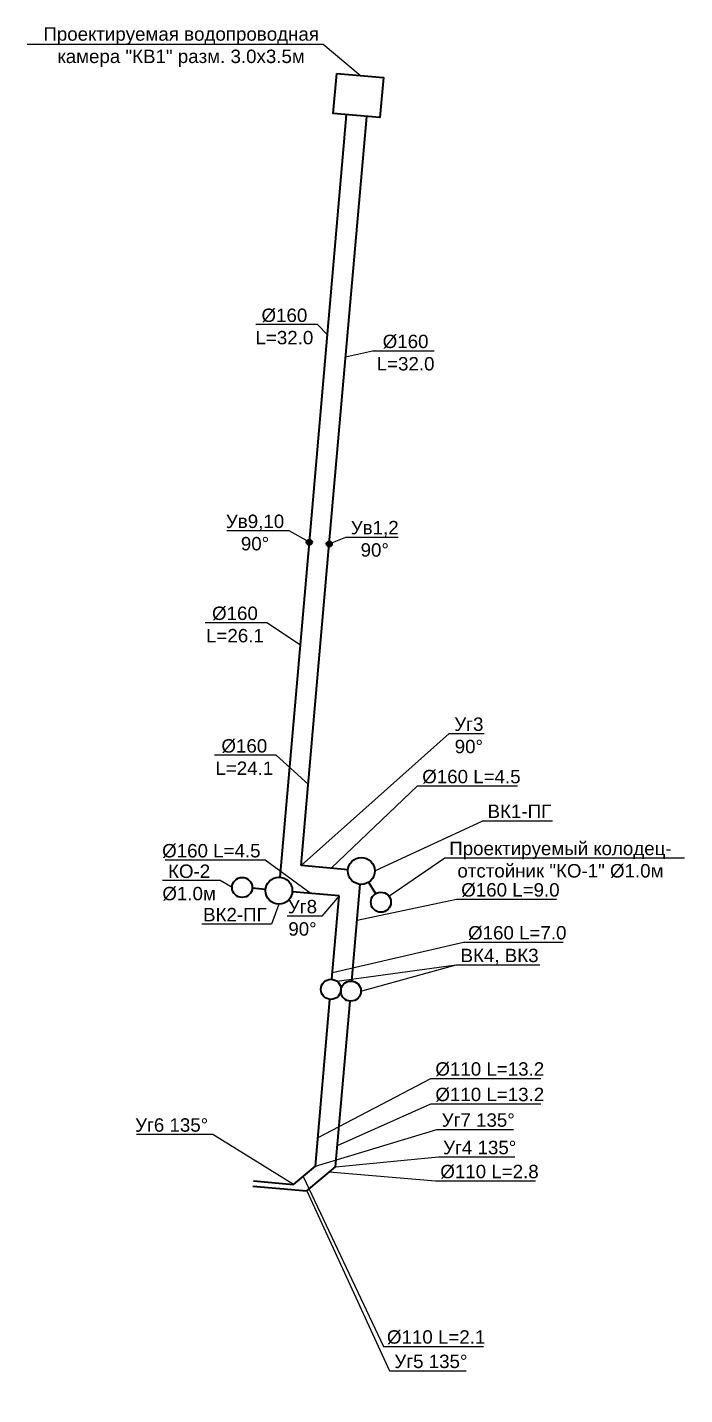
# Model space of a CAD drawing. Extents: x 8328 to 1441992, y -7354 to 642460.
# Drawn here: x 1441604.4 to 1441653.4, y 642273.6 to 642375.6 of the extents above; entities that cross this region are included whole.
import ezdxf
from ezdxf import colors
from ezdxf.entities.mleader import LeaderData, LeaderLine
from ezdxf.math import Vec2, Vec3

# ---------------------------------------------------------------- set-up
doc = ezdxf.new("R2010")
doc.units = 0
doc.header["$MEASUREMENT"] = 0
doc.layers.add('19-вода', color=5, linetype='Continuous', lineweight=40)
doc.styles.add('2_0-Ариел', font='arial.ttf', dxfattribs={"height": 2})
doc.styles.get("Standard").update_dxf_attribs({"font": 'txt.shx'})
doc.linetypes.add('Вода-1', pattern='A,15,-1,["В1",Standard,S=2,R=0,X=0,Y=-1],-3.3', length=19.3)

# ---------------------------------------------------------------- blocks, each defined once
blk = doc.blocks.new('_None')

msp = doc.modelspace()

# ---------------------------------------------------------------- hatches: boundary and pattern name
at = {"layer": '19-вода'}
h = msp.add_hatch(color=256, dxfattribs=at)
h.dxf.hatch_style = 1
edge = h.paths.add_edge_path()
edge.add_arc((1441625.4, 642337.17), 0.2, 0, 360)
h = msp.add_hatch(color=256, dxfattribs=at)
h.dxf.hatch_style = 1
edge = h.paths.add_edge_path()
edge.add_arc((1441626.89, 642337.04), 0.2, 0, 360)

# ---------------------------------------------------------------- linework, layer by layer
at = {"layer": '19-вода', "linetype": 'Вода-1', "ltscale": 0.6}
for p, q in [((1441625.4, 642337.17), (1441628.18, 642369.05)), ((1441626.89, 642337.04), (1441629.68, 642368.92)), ((1441623.22, 642312.18), (1441625.4, 642337.17)), ((1441624.8, 642313.05), (1441626.89, 642337.04)), ((1441628.29, 642312.74), (1441624.8, 642313.05)), ((1441627.62, 642310.79), (1441624.13, 642311.1)), ((1441627.07, 642304.57), (1441627.62, 642310.79)), ((1441628.57, 642304.44), (1441629.2, 642311.66)), ((1441625.86, 642290.64), (1441626.94, 642303.07)), ((1441627.36, 642290.59), (1441628.44, 642302.94)), ((1441624.23, 642289.27), (1441625.86, 642290.64)), ((1441625.21, 642288.79), (1441627.36, 642290.59)), ((1441621.23, 642289.54), (1441624.23, 642289.27)), ((1441621.19, 642289.14), (1441625.21, 642288.79))]:
    msp.add_line(p, q, dxfattribs=at)
at = {"layer": '19-вода'}
for p, q in [((1441629.81, 642311.81), (1441630.34, 642310.96)), ((1441622.14, 642311.27), (1441621.14, 642311.36))]:
    msp.add_line(p, q, dxfattribs=at)
msp.add_lwpolyline([(1441627.45, 642372.13), (1441630.93, 642371.83), (1441630.67, 642368.84), (1441627.18, 642369.14)], close=True, dxfattribs=at)
for centre, radius in [((1441625.4, 642337.17), 0.2), ((1441626.89, 642337.04), 0.2), ((1441629.28, 642312.65), 1), ((1441620.39, 642311.42), 0.75), ((1441623.13, 642311.18), 1), ((1441630.74, 642310.32), 0.75), ((1441627.01, 642303.82), 0.75), ((1441628.5, 642303.69), 0.75)]:
    msp.add_circle(centre, radius, dxfattribs=at)

# ---------------------------------------------------------------- leaders
at = {"layer": '19-вода', "lineweight": 30}
ml = msp.add_multileader_mtext('Standard', dxfattribs=at)
ml.set_content('Проектируемая водопроводная\\Pкамера "КВ1" разм. 3.0х3.5м', color=256, style='2_0-Ариел')
ml.set_leader_properties()
ml.set_arrow_properties(name='NONE')
ml.build(insert=Vec2(0, 0))
ml.multileader.update_dxf_attribs({"text_left_attachment_type": 6, "text_right_attachment_type": 6, "dogleg_length": 0.36, "arrow_head_size": 0.09})
ctx = ml.context
ctx.base_point, ctx.char_height, ctx.arrow_head_size, ctx.landing_gap_size, ctx.plane_origin = Vec3(1441605.62, 642374.3), 1, 0.09, 0.045, Vec3(1441643.7, 642384.44)
ctx.left_attachment, ctx.right_attachment, ctx.text_align_type = 6, 6, 1
notes = []
notes.append((ctx, [(0, (1, 1, 0), (1441626.42, 642374.3), (-1, 0), 0.36, [(0, [(1441629.19, 642371.98)], 0, [])])]))
ctx.mtext.insert, ctx.mtext.alignment, ctx.mtext.flow_direction = Vec3(1441615.84, 642375.58), 2, 5
ml = msp.add_multileader_mtext('Standard', dxfattribs=at)
ml.set_content('%%C160\\PL=32.0', color=256, style='2_0-Ариел')
ml.set_leader_properties()
ml.set_arrow_properties(name='NONE')
ml.build(insert=Vec2(0, 0))
ml.multileader.update_dxf_attribs({"text_left_attachment_type": 6, "text_right_attachment_type": 6, "dogleg_length": 0.36, "arrow_head_size": 0.09})
ctx = ml.context
ctx.base_point, ctx.char_height, ctx.arrow_head_size, ctx.landing_gap_size, ctx.plane_origin = Vec3(1441621.42, 642353.4), 1, 0.09, 0.045, Vec3(1441641.03, 642364.33)
ctx.left_attachment, ctx.right_attachment, ctx.text_align_type = 6, 6, 1
notes.append((ctx, [(0, (1, 1, 0), (1441626.01, 642353.4), (-1, 0), 0.36, [(0, [(1441626.75, 642352.64)], 0, [])])]))
ctx.mtext.insert, ctx.mtext.alignment, ctx.mtext.flow_direction = Vec3(1441623.54, 642354.6), 2, 5
ml = msp.add_multileader_mtext('Standard', dxfattribs=at)
ml.set_content('%%C160\\PL=32.0', color=256, style='2_0-Ариел')
ml.set_leader_properties()
ml.set_arrow_properties(name='NONE')
ml.build(insert=Vec2(0, 0))
ml.multileader.update_dxf_attribs({"text_left_attachment_type": 6, "text_right_attachment_type": 6, "dogleg_length": 0.36, "arrow_head_size": 0.09})
ctx = ml.context
ctx.base_point, ctx.char_height, ctx.arrow_head_size, ctx.landing_gap_size, ctx.plane_origin = Vec3(1441630.47, 642351.45, 12.65), 1, 0.09, 0.045, Vec3(1441650.08, 642362.37, 12.65)
ctx.left_attachment, ctx.right_attachment, ctx.text_align_type = 6, 6, 1
notes.append((ctx, [(1, (1, 1, 0), (1441630.11, 642351.45, 12.65), (1, 0), 0.36, [(0, [(1441628.11, 642350.99, 12.65)], 0, [])])]))
ctx.mtext.insert, ctx.mtext.alignment, ctx.mtext.flow_direction = Vec3(1441632.58, 642352.65, 12.65), 2, 5
ml = msp.add_multileader_mtext('Standard', dxfattribs=at)
ml.set_content('Ув9,10\\P90%%D', color=256, style='2_0-Ариел')
ml.set_leader_properties()
ml.set_arrow_properties(name='NONE')
ml.build(insert=Vec2(0, 0))
ml.multileader.update_dxf_attribs({"text_left_attachment_type": 6, "text_right_attachment_type": 6, "dogleg_length": 0.36, "arrow_head_size": 0.09})
ctx = ml.context
ctx.base_point, ctx.char_height, ctx.arrow_head_size, ctx.landing_gap_size, ctx.plane_origin = Vec3(1441619.17, 642338.03), 1, 0.09, 0.045, Vec3(1441639.56, 642346.09)
ctx.left_attachment, ctx.right_attachment, ctx.text_align_type = 6, 6, 1
notes.append((ctx, [(0, (1, 1, 0), (1441623.89, 642338.03), (-1, 0), 0.36, [(0, [(1441625.4, 642337.17)], 0, [])])]))
ctx.mtext.insert, ctx.mtext.alignment, ctx.mtext.flow_direction = Vec3(1441621.35, 642339.23), 2, 5
ml = msp.add_multileader_mtext('Standard', dxfattribs=at)
ml.set_content('Ув1,2\\P90%%D', color=256, style='2_0-Ариел')
ml.set_leader_properties()
ml.set_arrow_properties(name='NONE')
ml.build(insert=Vec2(0, 0))
ml.multileader.update_dxf_attribs({"text_left_attachment_type": 6, "text_right_attachment_type": 6, "dogleg_length": 0.36, "arrow_head_size": 0.09})
ctx = ml.context
ctx.base_point, ctx.char_height, ctx.arrow_head_size, ctx.landing_gap_size, ctx.plane_origin = Vec3(1441628.49, 642337.56, 12.65), 1, 0.09, 0.045, Vec3(1441648.1, 642345.73, 12.65)
ctx.left_attachment, ctx.right_attachment, ctx.text_align_type = 6, 6, 1
notes.append((ctx, [(1, (1, 1, 0), (1441628.13, 642337.56, 12.65), (1, 0), 0.36, [(0, [(1441626.89, 642337.04, 12.65)], 0, [])])]))
ctx.mtext.insert, ctx.mtext.alignment, ctx.mtext.flow_direction = Vec3(1441630.28, 642338.76, 12.65), 2, 5
ml = msp.add_multileader_mtext('Standard', dxfattribs=at)
ml.set_content('%%C160\\PL=26.1', color=256, style='2_0-Ариел')
ml.set_leader_properties()
ml.set_arrow_properties(name='NONE')
ml.build(insert=Vec2(0, 0))
ml.multileader.update_dxf_attribs({"text_left_attachment_type": 6, "text_right_attachment_type": 6, "dogleg_length": 0.36, "arrow_head_size": 0.09})
ctx = ml.context
ctx.base_point, ctx.char_height, ctx.arrow_head_size, ctx.landing_gap_size, ctx.plane_origin = Vec3(1441617.83, 642331.17), 1, 0.09, 0.045, Vec3(1441632.38, 642340.07)
ctx.left_attachment, ctx.right_attachment, ctx.text_align_type = 6, 6, 1
notes.append((ctx, [(0, (1, 1, 0), (1441622.23, 642331.17), (-1, 0), 0.36, [(0, [(1441624.73, 642329.5)], 0, [])])]))
ctx.mtext.insert, ctx.mtext.alignment, ctx.mtext.flow_direction = Vec3(1441619.85, 642332.37), 2, 5
ml = msp.add_multileader_mtext('Standard', dxfattribs=at)
ml.set_content('Уг3\\P90%%D', color=256, style='2_0-Ариел')
ml.set_leader_properties()
ml.set_arrow_properties(name='NONE')
ml.build(insert=Vec2(0, 0))
ml.multileader.update_dxf_attribs({"text_left_attachment_type": 6, "text_right_attachment_type": 6, "dogleg_length": 0.36, "arrow_head_size": 0.09})
ctx = ml.context
ctx.base_point, ctx.char_height, ctx.arrow_head_size, ctx.landing_gap_size, ctx.plane_origin = Vec3(1441636.2, 642322.9, 7.15), 1, 0.09, 0.045, Vec3(1441654.84, 642331.37, 7.15)
ctx.left_attachment, ctx.right_attachment, ctx.text_align_type = 6, 6, 1
notes.append((ctx, [(1, (1, 1, 0), (1441635.84, 642322.9, 7.15), (1, 0), 0.36, [(0, [(1441624.8, 642313.05, 7.15)], 0, [])])]))
ctx.mtext.insert, ctx.mtext.alignment, ctx.mtext.flow_direction = Vec3(1441637.3, 642324.1, 7.15), 2, 5
ml = msp.add_multileader_mtext('Standard', dxfattribs=at)
ml.set_content('%%C160\\PL=24.1', color=256, style='2_0-Ариел')
ml.set_leader_properties()
ml.set_arrow_properties(name='NONE')
ml.build(insert=Vec2(0, 0))
ml.multileader.update_dxf_attribs({"text_left_attachment_type": 6, "text_right_attachment_type": 6, "dogleg_length": 0.36, "arrow_head_size": 0.09})
ctx = ml.context
ctx.base_point, ctx.char_height, ctx.arrow_head_size, ctx.landing_gap_size, ctx.plane_origin = Vec3(1441618.52, 642321.28), 1, 0.09, 0.045, Vec3(1441633.08, 642330.18)
ctx.left_attachment, ctx.right_attachment, ctx.text_align_type = 6, 6, 1
notes.append((ctx, [(0, (1, 1, 0), (1441622.93, 642321.28), (-1, 0), 0.36, [(0, [(1441625.33, 642319.09)], 0, [])])]))
ctx.mtext.insert, ctx.mtext.alignment, ctx.mtext.flow_direction = Vec3(1441620.55, 642322.48), 2, 5
ml = msp.add_multileader_mtext('Standard', dxfattribs=at)
ml.set_content('%%C160 L=4.5', color=256, style='2_0-Ариел')
ml.set_leader_properties()
ml.set_arrow_properties(name='NONE')
ml.build(insert=Vec2(0, 0))
ml.multileader.update_dxf_attribs({"text_left_attachment_type": 6, "text_right_attachment_type": 6, "dogleg_length": 0.36, "arrow_head_size": 0.09})
ctx = ml.context
ctx.base_point, ctx.char_height, ctx.arrow_head_size, ctx.landing_gap_size, ctx.plane_origin = Vec3(1441633.83, 642318.99), 1, 0.09, 0.045, Vec3(1441654.64, 642330.51)
ctx.left_attachment, ctx.right_attachment, ctx.text_align_type = 6, 6, 1
notes.append((ctx, [(1, (1, 1, 0), (1441633.47, 642318.99), (1, 0), 0.36, [(0, [(1441627.04, 642312.85)], 0, [])])]))
ctx.mtext.insert, ctx.mtext.alignment, ctx.mtext.flow_direction = Vec3(1441637.49, 642320.19), 2, 5
ml = msp.add_multileader_mtext('Standard', dxfattribs=at)
ml.set_content('ВК1-ПГ', color=256, style='2_0-Ариел')
ml.set_leader_properties()
ml.set_arrow_properties(name='NONE')
ml.build(insert=Vec2(0, 0))
ml.multileader.update_dxf_attribs({"text_left_attachment_type": 6, "text_right_attachment_type": 6, "dogleg_length": 0.36, "arrow_head_size": 0.09})
ctx = ml.context
ctx.base_point, ctx.char_height, ctx.arrow_head_size, ctx.landing_gap_size, ctx.plane_origin = Vec3(1441638.7, 642316.4, 9.15), 1, 0.09, 0.045, Vec3(1441653.27, 642325.2, 9.15)
ctx.left_attachment, ctx.right_attachment, ctx.text_align_type = 6, 6, 1
notes.append((ctx, [(1, (1, 1, 0), (1441638.34, 642316.4, 9.15), (1, 0), 0.36, [(0, [(1441630.28, 642312.65, 9.15)], 0, [])])]))
ctx.mtext.insert, ctx.mtext.alignment, ctx.mtext.flow_direction = Vec3(1441641.07, 642317.6, 9.15), 2, 5
ml = msp.add_multileader_mtext('Standard', dxfattribs=at)
ml.set_content('Проектируемый колодец-\\Pотстойник "КО-1" %%C1.0м', color=256, style='2_0-Ариел')
ml.set_leader_properties()
ml.set_arrow_properties(name='NONE')
ml.build(insert=Vec2(0, 0))
ml.multileader.update_dxf_attribs({"text_left_attachment_type": 6, "text_right_attachment_type": 6, "dogleg_length": 0.36, "arrow_head_size": 0.09})
ctx = ml.context
ctx.base_point, ctx.char_height, ctx.arrow_head_size, ctx.landing_gap_size, ctx.plane_origin = Vec3(1441635.87, 642313.63), 1, 0.09, 0.045, Vec3(1441675.03, 642320.69)
ctx.left_attachment, ctx.right_attachment, ctx.text_align_type = 6, 6, 1
notes.append((ctx, [(1, (1, 1, 0), (1441635.51, 642313.63), (1, 0), 0.36, [(0, [(1441631.34, 642310.77)], 0, [])])]))
ctx.mtext.insert, ctx.mtext.alignment, ctx.mtext.flow_direction = Vec3(1441644.13, 642314.83), 2, 5
ml = msp.add_multileader_mtext('Standard', dxfattribs=at)
ml.set_content('%%C160 L=4.5', color=256, style='2_0-Ариел')
ml.set_leader_properties()
ml.set_arrow_properties(name='NONE')
ml.build(insert=Vec2(0, 0))
ml.multileader.update_dxf_attribs({"text_left_attachment_type": 6, "text_right_attachment_type": 6, "dogleg_length": 0.36, "arrow_head_size": 0.09})
ctx = ml.context
ctx.base_point, ctx.char_height, ctx.arrow_head_size, ctx.landing_gap_size, ctx.plane_origin = Vec3(1441614.43, 642313.46), 1, 0.09, 0.045, Vec3(1441639.04, 642319.6)
ctx.left_attachment, ctx.right_attachment, ctx.text_align_type = 6, 6, 1
notes.append((ctx, [(0, (1, 1, 0), (1441622.11, 642313.46), (-1, 0), 0.36, [(0, [(1441625.53, 642310.94)], 0, [])])]))
ctx.mtext.insert, ctx.mtext.alignment, ctx.mtext.flow_direction = Vec3(1441618.09, 642314.66), 2, 5
ml = msp.add_multileader_mtext('Standard', dxfattribs=at)
ml.set_content('КО-2\\P%%C1.0м', color=256, style='2_0-Ариел')
ml.set_leader_properties()
ml.set_arrow_properties(name='NONE')
ml.build(insert=Vec2(0, 0))
ml.multileader.update_dxf_attribs({"text_left_attachment_type": 6, "text_right_attachment_type": 6, "dogleg_length": 0.36, "arrow_head_size": 0.09})
ctx = ml.context
ctx.base_point, ctx.char_height, ctx.arrow_head_size, ctx.landing_gap_size, ctx.plane_origin = Vec3(1441614.46, 642311.93), 1, 0.09, 0.045, Vec3(1441649.49, 642324.37)
ctx.left_attachment, ctx.right_attachment, ctx.text_align_type = 6, 6, 1
notes.append((ctx, [(0, (1, 1, 0), (1441618.75, 642311.93), (-1, 0), 0.36, [(0, [(1441619.64, 642311.42)], 0, [])])]))
ctx.mtext.insert, ctx.mtext.alignment, ctx.mtext.flow_direction = Vec3(1441616.43, 642313.13), 2, 5
ml = msp.add_multileader_mtext('Standard', dxfattribs=at)
ml.set_content('%%C160 L=9.0', color=256, style='2_0-Ариел')
ml.set_leader_properties()
ml.set_arrow_properties(name='NONE')
ml.build(insert=Vec2(0, 0))
ml.multileader.update_dxf_attribs({"text_left_attachment_type": 6, "text_right_attachment_type": 6, "dogleg_length": 0.36, "arrow_head_size": 0.09})
ctx = ml.context
ctx.base_point, ctx.char_height, ctx.arrow_head_size, ctx.landing_gap_size, ctx.plane_origin = Vec3(1441636.75, 642310.54, 9.15), 1, 0.09, 0.045, Vec3(1441651.32, 642319.45, 9.15)
ctx.left_attachment, ctx.right_attachment, ctx.text_align_type = 6, 6, 1
notes.append((ctx, [(1, (1, 1, 0), (1441636.39, 642310.54, 9.15), (1, 0), 0.36, [(0, [(1441628.96, 642308.98, 9.15)], 0, [])])]))
ctx.mtext.insert, ctx.mtext.alignment, ctx.mtext.flow_direction = Vec3(1441640.4, 642311.74, 9.15), 2, 5
ml = msp.add_multileader_mtext('Standard', dxfattribs=at)
ml.set_content('Уг8\\P90%%D', color=256, style='2_0-Ариел')
ml.set_leader_properties()
ml.set_arrow_properties(name='NONE')
ml.build(insert=Vec2(0, 0))
ml.multileader.update_dxf_attribs({"text_left_attachment_type": 6, "text_right_attachment_type": 6, "dogleg_length": 0.36, "arrow_head_size": 0.09})
ctx = ml.context
ctx.base_point, ctx.char_height, ctx.arrow_head_size, ctx.landing_gap_size, ctx.plane_origin = Vec3(1441623.79, 642309.29), 1, 0.09, 0.045, Vec3(1441637.68, 642318.54)
ctx.left_attachment, ctx.right_attachment, ctx.text_align_type = 6, 6, 1
notes.append((ctx, [(0, (1, 1, 0), (1441626.34, 642309.29), (-1, 0), 0.36, [(0, [(1441627.62, 642310.79)], 0, [])])]))
ctx.mtext.insert, ctx.mtext.alignment, ctx.mtext.flow_direction = Vec3(1441624.89, 642310.49), 2, 5
ml = msp.add_multileader_mtext('Standard', dxfattribs=at)
ml.set_content('ВК2-ПГ', color=256, style='2_0-Ариел')
ml.set_leader_properties()
ml.set_arrow_properties(name='NONE')
ml.build(insert=Vec2(0, 0))
ml.multileader.update_dxf_attribs({"text_left_attachment_type": 6, "text_right_attachment_type": 6, "dogleg_length": 0.36, "arrow_head_size": 0.09})
ctx = ml.context
ctx.base_point, ctx.char_height, ctx.arrow_head_size, ctx.landing_gap_size, ctx.plane_origin = Vec3(1441617.49, 642308.69), 1, 0.09, 0.045, Vec3(1441647.39, 642327.09)
ctx.left_attachment, ctx.right_attachment, ctx.text_align_type = 6, 6, 1
notes.append((ctx, [(0, (1, 1, 0), (1441622.58, 642308.69), (-1, 0), 0.36, [(0, [(1441623.13, 642310.18)], 0, [])])]))
ctx.mtext.insert, ctx.mtext.alignment, ctx.mtext.flow_direction = Vec3(1441619.85, 642309.89), 2, 5
ml = msp.add_multileader_mtext('Standard', dxfattribs=at)
ml.set_content('%%C160 L=7.0', color=256, style='2_0-Ариел')
ml.set_leader_properties()
ml.set_arrow_properties(name='NONE')
ml.build(insert=Vec2(0, 0))
ml.multileader.update_dxf_attribs({"text_left_attachment_type": 6, "text_right_attachment_type": 6, "dogleg_length": 0.36, "arrow_head_size": 0.09})
ctx = ml.context
ctx.base_point, ctx.char_height, ctx.arrow_head_size, ctx.landing_gap_size, ctx.plane_origin = Vec3(1441637.25, 642307.34), 1, 0.09, 0.045, Vec3(1441652.94, 642316.58)
ctx.left_attachment, ctx.right_attachment, ctx.text_align_type = 6, 6, 1
notes.append((ctx, [(1, (1, 1, 0), (1441636.89, 642307.34), (1, 0), 0.36, [(0, [(1441627.12, 642305.08)], 0, [])])]))
ctx.mtext.insert, ctx.mtext.alignment, ctx.mtext.flow_direction = Vec3(1441640.91, 642308.54), 2, 5
ml = msp.add_multileader_mtext('Standard', dxfattribs=at)
ml.set_content('ВК4, ВК3', color=256, style='2_0-Ариел')
ml.set_leader_properties()
ml.set_arrow_properties(name='NONE')
ml.build(insert=Vec2(0, 0))
ml.multileader.update_dxf_attribs({"text_left_attachment_type": 6, "text_right_attachment_type": 6, "dogleg_length": 0.36, "arrow_head_size": 0.09})
ctx = ml.context
ctx.base_point, ctx.char_height, ctx.arrow_head_size, ctx.landing_gap_size, ctx.plane_origin = Vec3(1441636.72, 642305.65), 1, 0.09, 0.045, Vec3(1441651.29, 642314.45)
ctx.left_attachment, ctx.right_attachment, ctx.text_align_type = 6, 6, 1
notes.append((ctx, [(1, (1, 1, 0), (1441636.36, 642305.65), (1, 0), 0.36, [(0, [(1441627.46, 642304.42)], 0, []), (1, [(1441629.25, 642303.69)], 0, [])])]))
ctx.mtext.insert, ctx.mtext.alignment, ctx.mtext.flow_direction = Vec3(1441639.59, 642306.85), 2, 5
ml = msp.add_multileader_mtext('Standard', dxfattribs=at)
ml.set_content('%%C110 L=13.2', color=256, style='2_0-Ариел')
ml.set_leader_properties()
ml.set_arrow_properties(name='NONE')
ml.build(insert=Vec2(0, 0))
ml.multileader.update_dxf_attribs({"text_left_attachment_type": 6, "text_right_attachment_type": 6, "dogleg_length": 0.36, "arrow_head_size": 0.09})
ctx = ml.context
ctx.base_point, ctx.char_height, ctx.arrow_head_size, ctx.landing_gap_size, ctx.plane_origin = Vec3(1441634.82, 642297.18), 1, 0.09, 0.045, Vec3(1441652.61, 642309.07)
ctx.left_attachment, ctx.right_attachment, ctx.text_align_type = 6, 6, 1
notes.append((ctx, [(1, (1, 1, 0), (1441634.46, 642297.18), (1, 0), 0.36, [(0, [(1441626.05, 642292.78)], 0, [])])]))
ctx.mtext.insert, ctx.mtext.alignment, ctx.mtext.flow_direction = Vec3(1441638.86, 642298.38), 2, 5
ml = msp.add_multileader_mtext('Standard', dxfattribs=at)
ml.set_content('%%C110 L=13.2', color=256, style='2_0-Ариел')
ml.set_leader_properties()
ml.set_arrow_properties(name='NONE')
ml.build(insert=Vec2(0, 0))
ml.multileader.update_dxf_attribs({"text_left_attachment_type": 6, "text_right_attachment_type": 6, "dogleg_length": 0.36, "arrow_head_size": 0.09})
ctx = ml.context
ctx.base_point, ctx.char_height, ctx.arrow_head_size, ctx.landing_gap_size, ctx.plane_origin = Vec3(1441634.82, 642295.28), 1, 0.09, 0.045, Vec3(1441652.61, 642307.17)
ctx.left_attachment, ctx.right_attachment, ctx.text_align_type = 6, 6, 1
notes.append((ctx, [(1, (1, 1, 0), (1441634.46, 642295.28), (1, 0), 0.36, [(0, [(1441627.5, 642292.18)], 0, [])])]))
ctx.mtext.insert, ctx.mtext.alignment, ctx.mtext.flow_direction = Vec3(1441638.86, 642296.48), 2, 5
ml = msp.add_multileader_mtext('Standard', dxfattribs=at)
ml.set_content('Уг7 135%%D', color=256, style='2_0-Ариел')
ml.set_leader_properties()
ml.set_arrow_properties(name='NONE')
ml.build(insert=Vec2(0, 0))
ml.multileader.update_dxf_attribs({"text_left_attachment_type": 6, "text_right_attachment_type": 6, "dogleg_length": 0.36, "arrow_head_size": 0.09})
ctx = ml.context
ctx.base_point, ctx.char_height, ctx.arrow_head_size, ctx.landing_gap_size, ctx.plane_origin = Vec3(1441635.28, 642293.37, 7.15), 1, 0.09, 0.045, Vec3(1441652.49, 642306.89, 7.15)
ctx.left_attachment, ctx.right_attachment, ctx.text_align_type = 6, 6, 1
notes.append((ctx, [(1, (1, 1, 0), (1441634.92, 642293.37, 7.15), (1, 0), 0.36, [(0, [(1441625.86, 642290.64, 7.15)], 0, [])])]))
ctx.mtext.insert, ctx.mtext.alignment, ctx.mtext.flow_direction = Vec3(1441638, 642294.57, 7.15), 2, 5
ml = msp.add_multileader_mtext('Standard', dxfattribs=at)
ml.set_content('Уг6 135%%D', color=256, style='2_0-Ариел')
ml.set_leader_properties()
ml.set_arrow_properties(name='NONE')
ml.build(insert=Vec2(0, 0))
ml.multileader.update_dxf_attribs({"text_left_attachment_type": 6, "text_right_attachment_type": 6, "dogleg_length": 0.36, "arrow_head_size": 0.09})
ctx = ml.context
ctx.base_point, ctx.char_height, ctx.arrow_head_size, ctx.landing_gap_size, ctx.plane_origin = Vec3(1441612.41, 642293, 7.15), 1, 0.09, 0.045, Vec3(1441654.59, 642290.24, 7.15)
ctx.left_attachment, ctx.right_attachment, ctx.text_align_type = 6, 6, 1
notes.append((ctx, [(0, (1, 1, 0), (1441618.21, 642293, 7.15), (-1, 0), 0.36, [(0, [(1441624.23, 642289.27, 7.15)], 0, [])])]))
ctx.mtext.insert, ctx.mtext.alignment, ctx.mtext.flow_direction = Vec3(1441615.13, 642294.2, 7.15), 2, 5
ml = msp.add_multileader_mtext('Standard', dxfattribs=at)
ml.set_content('Уг4 135%%D', color=256, style='2_0-Ариел')
ml.set_leader_properties()
ml.set_arrow_properties(name='NONE')
ml.build(insert=Vec2(0, 0))
ml.multileader.update_dxf_attribs({"text_left_attachment_type": 6, "text_right_attachment_type": 6, "dogleg_length": 0.36, "arrow_head_size": 0.09})
ctx = ml.context
ctx.base_point, ctx.char_height, ctx.arrow_head_size, ctx.landing_gap_size, ctx.plane_origin = Vec3(1441635.39, 642291.32, 7.15), 1, 0.09, 0.045, Vec3(1441652.49, 642303.76, 7.15)
ctx.left_attachment, ctx.right_attachment, ctx.text_align_type = 6, 6, 1
notes.append((ctx, [(1, (1, 1, 0), (1441635.03, 642291.32, 7.15), (1, 0), 0.36, [(0, [(1441627.36, 642290.59, 7.15)], 0, [])])]))
ctx.mtext.insert, ctx.mtext.alignment, ctx.mtext.flow_direction = Vec3(1441638.11, 642292.52, 7.15), 2, 5
ml = msp.add_multileader_mtext('Standard', dxfattribs=at)
ml.set_content('%%C110 L=2.8', color=256, style='2_0-Ариел')
ml.set_leader_properties()
ml.set_arrow_properties(name='NONE')
ml.build(insert=Vec2(0, 0))
ml.multileader.update_dxf_attribs({"text_left_attachment_type": 6, "text_right_attachment_type": 6, "dogleg_length": 0.36, "arrow_head_size": 0.09})
ctx = ml.context
ctx.base_point, ctx.char_height, ctx.arrow_head_size, ctx.landing_gap_size, ctx.plane_origin = Vec3(1441635.18, 642289.53), 1, 0.09, 0.045, Vec3(1441654.09, 642299.63)
ctx.left_attachment, ctx.right_attachment, ctx.text_align_type = 6, 6, 1
notes.append((ctx, [(1, (1, 1, 0), (1441634.82, 642289.53), (1, 0), 0.36, [(0, [(1441626.89, 642290.2)], 0, [])])]))
ctx.mtext.insert, ctx.mtext.alignment, ctx.mtext.flow_direction = Vec3(1441638.84, 642290.73), 2, 5
ml = msp.add_multileader_mtext('Standard', dxfattribs=at)
ml.set_content('%%C110 L=2.1', color=256, style='2_0-Ариел')
ml.set_leader_properties()
ml.set_arrow_properties(name='NONE')
ml.build(insert=Vec2(0, 0))
ml.multileader.update_dxf_attribs({"text_left_attachment_type": 6, "text_right_attachment_type": 6, "dogleg_length": 0.36, "arrow_head_size": 0.09})
ctx = ml.context
ctx.base_point, ctx.char_height, ctx.arrow_head_size, ctx.landing_gap_size, ctx.plane_origin = Vec3(1441631.3, 642277.19), 1, 0.09, 0.045, Vec3(1441650.21, 642283.73)
ctx.left_attachment, ctx.right_attachment, ctx.text_align_type = 6, 6, 1
notes.append((ctx, [(1, (1, 1, 0), (1441630.94, 642277.19), (1, 0), 0.36, [(0, [(1441624.94, 642289.86)], 0, [])])]))
ctx.mtext.insert, ctx.mtext.alignment, ctx.mtext.flow_direction = Vec3(1441634.86, 642278.39), 2, 5
ml = msp.add_multileader_mtext('Standard', dxfattribs=at)
ml.set_content('Уг5 135%%D', color=256, style='2_0-Ариел')
ml.set_leader_properties()
ml.set_arrow_properties(name='NONE')
ml.build(insert=Vec2(0, 0))
ml.multileader.update_dxf_attribs({"text_left_attachment_type": 6, "text_right_attachment_type": 6, "dogleg_length": 0.36, "arrow_head_size": 0.09})
ctx = ml.context
ctx.base_point, ctx.char_height, ctx.arrow_head_size, ctx.landing_gap_size, ctx.plane_origin = Vec3(1441631.75, 642275.37, 7.15), 1, 0.09, 0.045, Vec3(1441650.39, 642291.67, 7.15)
ctx.left_attachment, ctx.right_attachment, ctx.text_align_type = 6, 6, 1
notes.append((ctx, [(1, (1, 1, 0), (1441631.39, 642275.37, 7.15), (1, 0), 0.36, [(0, [(1441625.21, 642288.79, 7.15)], 0, [])])]))
ctx.mtext.insert, ctx.mtext.alignment, ctx.mtext.flow_direction = Vec3(1441634.47, 642276.57, 7.15), 2, 5
for ctx, leaders in notes:
    for number, flags, end, landing, length, lines in leaders:
        leader = LeaderData()
        leader.index, (leader.has_last_leader_line, leader.has_dogleg_vector, leader.attachment_direction) = number, flags
        leader.last_leader_point, leader.dogleg_vector, leader.dogleg_length = Vec3(end), Vec3(landing), length
        for number, points, colour, breaks in lines:
            line = LeaderLine()
            line.index, line.vertices, line.color, line.breaks = number, Vec3.list(points), colors.encode_raw_color(colour), breaks
            leader.lines.append(line)
        ctx.leaders.append(leader)

doc.saveas('drawing.dxf')
